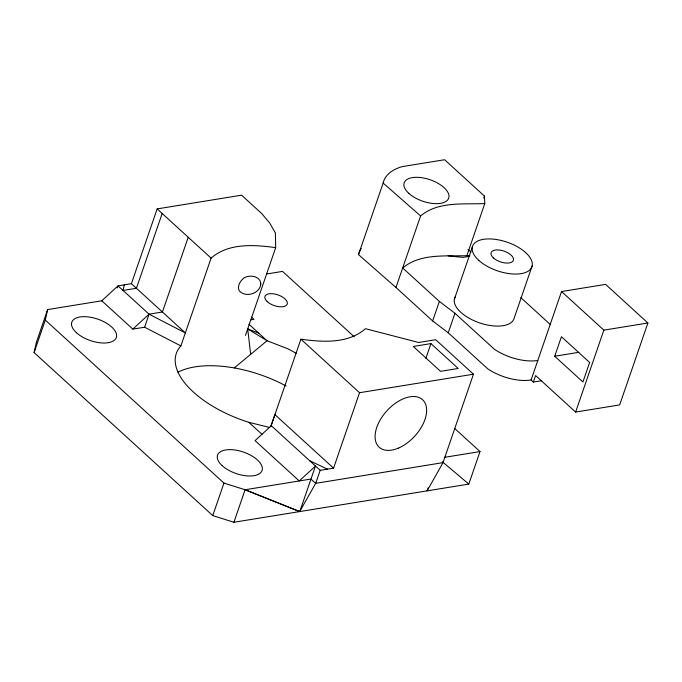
<?xml version="1.0" encoding="UTF-8"?>
<svg xmlns="http://www.w3.org/2000/svg" width="682" height="682" viewBox="0 0 682 682"><rect width="100%" height="100%" fill="white"/><g stroke="black" fill="none" stroke-linecap="round" stroke-linejoin="round"><path stroke-width="1.02" d="M454.834 428.603L480.009 451.569L468.807 484.092L233.909 522.267L212.758 515.601L34.1 352.594L36.444 342.108L47.638 309.585L101.797 300.788L118.02 285.869L131.396 283.695L185.342 332.91L149.051 314.18L118.02 285.869L117.33 287.872M34.1 352.594L45.293 320.08L47.638 309.585M124.295 284.846L123.041 290.455L136.426 288.281L162.171 213.492M101.797 300.788L132.828 329.099L144.618 327.232L149.051 314.18L162.427 312.006L188.232 237.268M299.833 511.321L315.485 466.036L299.262 480.946L255.068 440.632L271.291 425.713M131.396 283.695L157.15 208.905L241.581 195.18L261.718 213.551L269.731 223.074L275.392 232.971L275.69 247.626L245.46 335.416M262.007 434.34L248.845 422.329A86.341 41.593 19 0 1 180.866 345.919L211.096 258.12C228.734 242.766 254.071 244.71 275.69 247.626M212.758 515.601L223.96 483.086L45.293 320.08M233.909 522.267L245.111 489.753L310.881 479.062L315.706 483.333L443.01 462.635L473.47 374.196L435.679 339.713L418.646 342.483L365.492 328.698C347.854 344.06 322.518 342.117 300.898 339.201L270.788 426.651M541.747 380.692L533.358 382.056L531.09 379.985A36.163 17.425 19 0 1 487.647 368.757L448.023 332.603L432.652 320.949L395.961 287.472L358.51 254.608L383.148 183.066A72.88 35.114 19 0 1 402.201 166.621L444.613 159.733L484.433 196.066L484.791 203.56L466.88 255.588M473.47 374.196L359.542 392.713L333.566 468.15L320.19 470.324L315.706 483.333L299.679 511.577L245.111 489.753L223.96 483.086M395.961 287.472L420.598 215.938C438.381 201.088 463.223 204.557 484.791 203.56M432.652 320.949L439.37 301.435L402.678 267.958C421.314 252.545 447.332 256.773 469.787 255.545M425.849 358.357L430.93 343.592L458.202 368.468L440.555 371.34L413.283 346.456L430.93 343.592M483.751 198.07L484.433 196.066M454.417 299.091L472.328 247.063M448.244 332.807L454.962 313.294M428.134 487.911L427.12 490.869L443.01 462.635M532.148 265.929L514.228 317.957A31.398 15.123 19 0 1 478.091 322.356A31.398 15.123 19 0 1 455.636 296.372M531.09 379.985L561.542 291.538L605.582 284.377L647.9 322.987L619.665 404.912L575.617 412.064L535.6 375.552L533.358 382.056M554.713 356.243L561.431 336.729L589.64 362.466L582.922 381.98L554.713 356.243L578.83 352.321M575.617 412.064L603.86 330.148L647.9 322.987M132.828 329.099L149.051 314.18M234.267 367.939L267.054 340.744L288.034 348.852L296.15 353.276M266.833 273.959L282.536 271.402L354.128 336.72M469.728 256.279L462.873 257.395L448.065 255.835M251.036 319.815L253.968 319.338L251.649 317.215M444.57 457.332L480.009 451.569M248.845 422.329L269.416 427.392M250.661 354.342L247.702 328.92L258.836 333.242M245.111 489.753L299.679 511.577M309.662 460.717L327.462 469.139M144.618 327.232L180.866 345.919M247.702 328.92L267.054 340.744L248.964 324.231M439.37 301.435L454.741 313.089L494.365 349.244A36.163 17.425 19 0 0 537.808 360.471M442.328 461.74L468.807 484.092M383.148 183.066L420.598 215.938M561.542 291.538L603.86 330.148M467.997 249.442L470.938 252.127M520.801 297.616L550.544 324.751M300.898 339.201L359.542 392.713M157.15 208.905L211.096 258.12M333.566 468.15L274.923 414.639L271.138 425.568L320.19 470.324M178.019 372.202A86.341 41.593 19 0 1 286.184 386.046M358.51 254.608A72.88 35.114 19 0 1 361.238 248.461M260.822 284.053C259.902 293.661 245.725 298.043 239.365 290.89L238.649 289.091A10.912 7.263 -41.7 0 1 241.786 279.987L243.798 278.017C249.586 274.437 260.481 275.818 260.822 284.053M267.293 301.683A11.773 5.669 19 0 0 286.611 305.101A11.773 5.669 19 0 0 274.394 293.959A11.773 5.669 19 0 0 267.293 301.683M222.187 465.687A23.546 11.347 19 0 0 260.822 472.532A23.546 11.347 19 0 0 236.398 450.239A23.546 11.347 19 0 0 222.187 465.687M76.435 332.705A23.546 11.347 19 0 0 115.079 339.551A23.546 11.347 19 0 0 90.646 317.266A23.546 11.347 19 0 0 76.435 332.705M493.427 257.924A11.773 5.669 19 0 0 512.745 261.351A11.773 5.669 19 0 0 500.528 250.209A11.773 5.669 19 0 0 493.427 257.924M478.747 260.311A31.398 15.123 19 0 0 530.264 269.45A31.398 15.123 19 0 0 497.698 239.723A31.398 15.123 19 0 0 478.747 260.311M408.808 193.347A23.546 11.347 19 0 0 447.452 200.193A23.546 11.347 19 0 0 423.019 177.908A23.546 11.347 19 0 0 408.808 193.347M398.22 448.185A32.182 18.832 -47.6 0 0 424.375 401.826A32.182 18.832 -47.6 0 0 379.976 420.325A32.182 18.832 -47.6 0 0 398.22 448.185"/></g></svg>
